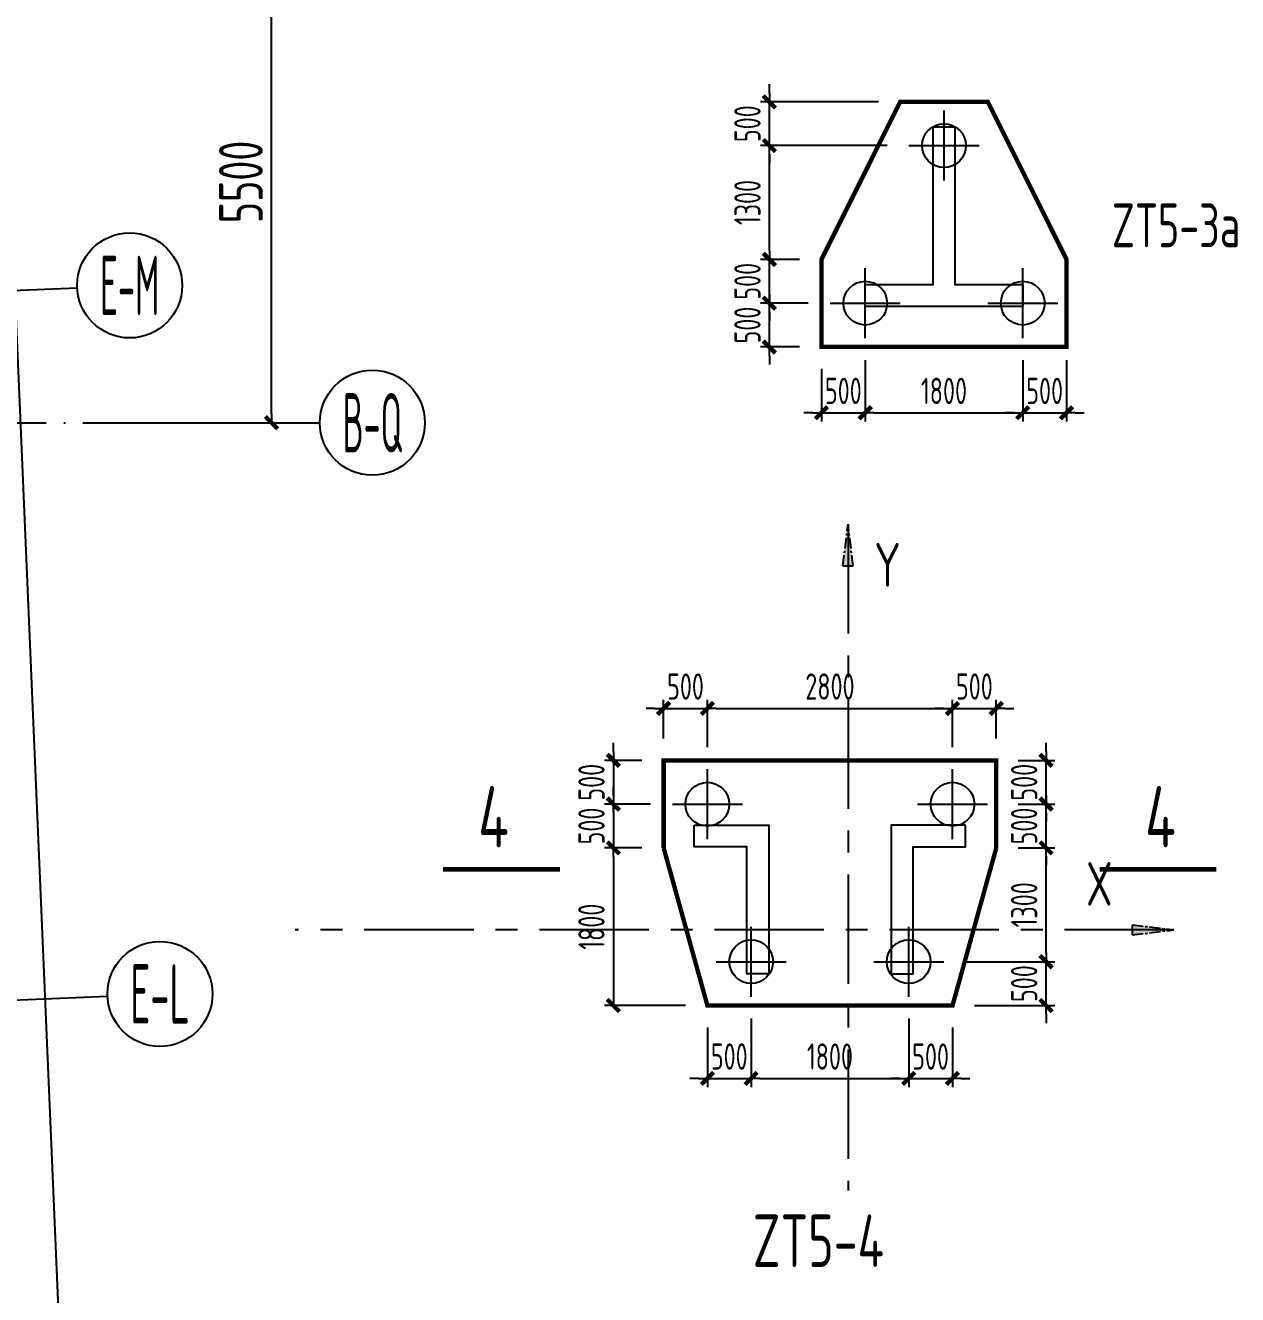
# Model space of a CAD drawing. Extents: x -57409 to 252654, y -8259 to 229119.
# Drawn here: x 218560 to 232409, y 137404 to 151901 of the extents above; entities that cross this region are included whole.
import ezdxf
from ezdxf.enums import TextEntityAlignment as Align

# ---------------------------------------------------------------- set-up
doc = ezdxf.new("R2010")
doc.units = 0
doc.header["$LTSCALE"] = 100
doc.header["$PDMODE"] = 35
doc.header["$PDSIZE"] = 200
for name, pattern in [('CENTER', [2, 1.25, -0.25, 0.25, -0.25]), ('CONTINOUS', [0]), ('DOTE', [2.42, 2, -0.2, 0.02, -0.2])]:
    doc.linetypes.add(name, pattern=pattern)
doc.layers.get('0').update_dxf_attribs({"linetype": 'CONTINUOUS'})
doc.layers.get('Defpoints').update_dxf_attribs({"linetype": 'CONTINUOUS'})
for name, color, linetype in [('B-TEXT', 3, 'CONTINUOUS'), ('DIM', 3, 'CONTINUOUS'), ('dote', 253, 'DOTE'), ('NOTES', 7, 'CONTINUOUS'), ('paxis', 253, 'CENTER'), ('TEXT', 2, 'CONTINUOUS'), ('THICK', 6, 'CONTINUOUS'), ('WALL', 3, 'CONTINUOUS'), ('Z-AXIS', 3, 'CONTINUOUS'), ('Z-CT', 2, 'CONTINUOUS'), ('Z-PHC', 1, 'CONTINOUS'), ('承台编号', 3, 'CONTINUOUS')]:
    doc.layers.add(name, color=color, linetype=linetype)
doc.styles.add('_TCH_AXIS', font='tssdeng.shx', dxfattribs={"width": 0.7, "bigfont": 'tssdchn.shx'})
doc.styles.add('COMPLEX', font='tssdeng.shx', dxfattribs={"width": 0.7, "bigfont": 'tssdchn.shx'})
doc.styles.get("Standard").update_dxf_attribs({"font": 'tssdeng.shx', "width": 0.7, "bigfont": 'tssdchn.shx'})
doc.styles.add('TSSD_Dimension', font='tssdeng.shx', dxfattribs={"width": 0.7})
doc.dimstyles.new('TSSD_100_100$0', dxfattribs={"dimtxt": 300, "dimasz": 100, "dimexe": 100, "dimexo": 250, "dimgap": 100, "dimtad": 1, "dimdec": 0, "dimzin": 0, "dimdsep": 46, "dimtxsty": 'TSSD_Dimension', "dimblk": '_tsdbk', "dimblk1": '_tsdbk', "dimblk2": '_tsdbk', "dimsah": 1, "dimcen": 0, "dimdle": 100, "dimclrt": 7, "dimadec": 0, "dimazin": 0, "dimtfac": 1, "dimtdec": 0, "dimtix": 1, "dimtmove": 2, "dimatfit": 3, "dimldrblk": '_tsdbk', "dimfxl": 1, "dimtolj": 1, "dimtzin": 0, "dimarcsym": 0})

# ---------------------------------------------------------------- blocks, each defined once
blk = doc.blocks.new('_tsdbk')
blk.add_line((-1, 0), (0, 0))
at = {"const_width": 0.5}
blk.add_lwpolyline([(-0.7, -0.7), (0.7, 0.7)], dxfattribs=at)
blk = doc.blocks.new('*D67')
at = {"layer": 'Defpoints', "color": 0}
for p in [(217594, 168757), (215331, 168660), (219766, 64755)]:
    blk.add_point(p, dxfattribs=at)
at = {"layer": 'Z-AXIS', "color": 0, "lineweight": -2}
for p, q in [((215580, 168671), (217694, 168761)), ((222025, 64951), (217598, 168657)), ((220015, 64765), (222129, 64856))]:
    blk.add_line(p, q, dxfattribs=at)
at = {"layer": 'Z-AXIS', "color": 0, "lineweight": -2, "xscale": 100, "yscale": 100, "zscale": 100}
for p, rotation in [((217594, 168757), 92.44398534450973), ((222029, 64851), 272.4439853445098)]:
    blk.add_blockref('_tsdbk', p, dxfattribs=dict(at, rotation=rotation))
at = {"layer": 'Z-AXIS', "color": 7, "insert": (219430, 117545), "char_height": 500, "attachment_point": 5, "rotation": 272.444, "style": 'TSSD_Dimension'}
blk.add_mtext('\\A1;104000', dxfattribs=at)
blk = doc.blocks.new('_AXISO')
blk.add_circle((0, 0), 0.5)
at = {"layer": 'B-TEXT', "style": 'COMPLEX', "width": 1.450893}
blk.add_attdef('A', text='', height=0.56, dxfattribs=at).set_placement((0.249375, -0.28), (0.749375, -0.28), align=Align.FIT)
blk = doc.blocks.new('*D244')
at = {"layer": 'Defpoints', "color": 0}
for p in [(219938, 152863), (221372, 152863), (219938, 147363)]:
    blk.add_point(p, dxfattribs=at)
at = {"layer": 'Z-AXIS', "color": 0, "lineweight": -2}
for p, q in [((220188, 152863), (221472, 152863)), ((221372, 147463), (221372, 152763)), ((220188, 147363), (221472, 147363))]:
    blk.add_line(p, q, dxfattribs=at)
at = {"layer": 'Z-AXIS', "color": 0, "lineweight": -2, "xscale": 100, "yscale": 100, "zscale": 100}
for p, rotation in [((221372, 152863), 90), ((221372, 147363), 270)]:
    blk.add_blockref('_tsdbk', p, dxfattribs=dict(at, rotation=rotation))
at = {"layer": 'Z-AXIS', "color": 7, "insert": (221022, 150113), "char_height": 500, "attachment_point": 5, "rotation": 90, "style": 'TSSD_Dimension'}
blk.add_mtext('\\A1;5500', dxfattribs=at)
blk = doc.blocks.new('z500')
at = {"layer": 'Z-PHC'}
for p, q in [((0, -400), (0, 400)), ((-400, 0), (400, 0))]:
    blk.add_line(p, q, dxfattribs=at)
blk.add_circle((0, 0), 250, dxfattribs=at)
blk = doc.blocks.new('*D3046')
at = {"layer": 'Defpoints', "color": 0}
for p in [(228154, 148328), (227654, 148228), (228154, 147476)]:
    blk.add_point(p, dxfattribs=at)
at = {"layer": 'DIM', "color": 0, "lineweight": -2}
for p, q in [((228154, 148078), (228154, 147376)), ((227654, 147978), (227654, 147376)), ((227554, 147476), (227454, 147476)), ((227654, 147476), (228154, 147476)), ((228254, 147476), (228354, 147476))]:
    blk.add_line(p, q, dxfattribs=at)
at = {"layer": 'DIM', "color": 0, "lineweight": -2, "xscale": 100, "yscale": 100, "zscale": 100}
blk.add_blockref('_tsdbk', (227654, 147476), dxfattribs=at)
at = {"layer": 'DIM', "color": 0, "lineweight": -2, "xscale": 100, "yscale": 100, "zscale": 100, "rotation": 180}
blk.add_blockref('_tsdbk', (228154, 147476), dxfattribs=at)
at = {"layer": 'DIM', "color": 7, "insert": (227904, 147726), "char_height": 300, "attachment_point": 5, "style": 'TSSD_Dimension'}
blk.add_mtext('\\A1;500', dxfattribs=at)
blk = doc.blocks.new('*D3047')
at = {"layer": 'Defpoints', "color": 0}
for p in [(228154, 148328), (229954, 148328), (229954, 147476)]:
    blk.add_point(p, dxfattribs=at)
at = {"layer": 'DIM', "color": 0, "lineweight": -2}
for p, q in [((228154, 148078), (228154, 147376)), ((229954, 148078), (229954, 147376)), ((228254, 147476), (229854, 147476))]:
    blk.add_line(p, q, dxfattribs=at)
at = {"layer": 'DIM', "color": 0, "lineweight": -2, "xscale": 100, "yscale": 100, "zscale": 100, "rotation": 180}
blk.add_blockref('_tsdbk', (228154, 147476), dxfattribs=at)
at = {"layer": 'DIM', "color": 0, "lineweight": -2, "xscale": 100, "yscale": 100, "zscale": 100}
blk.add_blockref('_tsdbk', (229954, 147476), dxfattribs=at)
at = {"layer": 'DIM', "color": 7, "insert": (229054, 147726), "char_height": 300, "attachment_point": 5, "style": 'TSSD_Dimension'}
blk.add_mtext('\\A1;1800', dxfattribs=at)
blk = doc.blocks.new('*D3048')
at = {"layer": 'Defpoints', "color": 0}
for p in [(229954, 148328), (230454, 148328), (230454, 147476)]:
    blk.add_point(p, dxfattribs=at)
at = {"layer": 'DIM', "color": 0, "lineweight": -2}
for p, q in [((229954, 148078), (229954, 147376)), ((230454, 148078), (230454, 147376)), ((229854, 147476), (229754, 147476)), ((229954, 147476), (230454, 147476)), ((230554, 147476), (230654, 147476))]:
    blk.add_line(p, q, dxfattribs=at)
at = {"layer": 'DIM', "color": 0, "lineweight": -2, "xscale": 100, "yscale": 100, "zscale": 100}
blk.add_blockref('_tsdbk', (229954, 147476), dxfattribs=at)
at = {"layer": 'DIM', "color": 0, "lineweight": -2, "xscale": 100, "yscale": 100, "zscale": 100, "rotation": 180}
blk.add_blockref('_tsdbk', (230454, 147476), dxfattribs=at)
at = {"layer": 'DIM', "color": 7, "insert": (230204, 147726), "char_height": 300, "attachment_point": 5, "style": 'TSSD_Dimension'}
blk.add_mtext('\\A1;500', dxfattribs=at)
blk = doc.blocks.new('*D3049')
at = {"layer": 'Defpoints', "color": 0}
for p in [(227059, 148728), (227754, 148728), (227654, 148228)]:
    blk.add_point(p, dxfattribs=at)
at = {"layer": 'DIM', "color": 0, "lineweight": -2}
for p, q in [((227059, 148828), (227059, 148928)), ((227504, 148728), (226959, 148728)), ((227059, 148228), (227059, 148728)), ((227404, 148228), (226959, 148228)), ((227059, 148128), (227059, 148028))]:
    blk.add_line(p, q, dxfattribs=at)
at = {"layer": 'DIM', "color": 0, "lineweight": -2, "xscale": 100, "yscale": 100, "zscale": 100}
for p, rotation in [((227059, 148728), 270), ((227059, 148228), 90)]:
    blk.add_blockref('_tsdbk', p, dxfattribs=dict(at, rotation=rotation))
at = {"layer": 'DIM', "color": 7, "insert": (226809, 148478), "char_height": 300, "attachment_point": 5, "rotation": 90, "style": 'TSSD_Dimension'}
blk.add_mtext('\\A1;500', dxfattribs=at)
blk = doc.blocks.new('*D3050')
at = {"layer": 'Defpoints', "color": 0}
for p in [(227059, 149228), (227654, 149228), (227754, 148728)]:
    blk.add_point(p, dxfattribs=at)
at = {"layer": 'DIM', "color": 0, "lineweight": -2}
for p, q in [((227059, 149328), (227059, 149428)), ((227404, 149228), (226959, 149228)), ((227059, 148728), (227059, 149228)), ((227504, 148728), (226959, 148728)), ((227059, 148628), (227059, 148528))]:
    blk.add_line(p, q, dxfattribs=at)
at = {"layer": 'DIM', "color": 0, "lineweight": -2, "xscale": 100, "yscale": 100, "zscale": 100}
for p, rotation in [((227059, 149228), 270), ((227059, 148728), 90)]:
    blk.add_blockref('_tsdbk', p, dxfattribs=dict(at, rotation=rotation))
at = {"layer": 'DIM', "color": 7, "insert": (226809, 148978), "char_height": 300, "attachment_point": 5, "rotation": 90, "style": 'TSSD_Dimension'}
blk.add_mtext('\\A1;500', dxfattribs=at)
blk = doc.blocks.new('*D3051')
at = {"layer": 'Defpoints', "color": 0}
for p in [(227059, 150528), (228654, 150528), (227654, 149228)]:
    blk.add_point(p, dxfattribs=at)
at = {"layer": 'DIM', "color": 0, "lineweight": -2}
for p, q in [((228404, 150528), (226959, 150528)), ((227059, 149328), (227059, 150428)), ((227404, 149228), (226959, 149228))]:
    blk.add_line(p, q, dxfattribs=at)
at = {"layer": 'DIM', "color": 0, "lineweight": -2, "xscale": 100, "yscale": 100, "zscale": 100}
for p, rotation in [((227059, 150528), 90), ((227059, 149228), 270)]:
    blk.add_blockref('_tsdbk', p, dxfattribs=dict(at, rotation=rotation))
at = {"layer": 'DIM', "color": 7, "insert": (226809, 149878), "char_height": 300, "attachment_point": 5, "rotation": 90, "style": 'TSSD_Dimension'}
blk.add_mtext('\\A1;1300', dxfattribs=at)
blk = doc.blocks.new('*D3052')
at = {"layer": 'Defpoints', "color": 0}
for p in [(227059, 151028), (228554, 151028), (228654, 150528)]:
    blk.add_point(p, dxfattribs=at)
at = {"layer": 'DIM', "color": 0, "lineweight": -2}
for p, q in [((227059, 151128), (227059, 151228)), ((228304, 151028), (226959, 151028)), ((227059, 150528), (227059, 151028)), ((228404, 150528), (226959, 150528)), ((227059, 150428), (227059, 150328))]:
    blk.add_line(p, q, dxfattribs=at)
at = {"layer": 'DIM', "color": 0, "lineweight": -2, "xscale": 100, "yscale": 100, "zscale": 100}
for p, rotation in [((227059, 151028), 270), ((227059, 150528), 90)]:
    blk.add_blockref('_tsdbk', p, dxfattribs=dict(at, rotation=rotation))
at = {"layer": 'DIM', "color": 7, "insert": (226809, 150778), "char_height": 300, "attachment_point": 5, "rotation": 90, "style": 'TSSD_Dimension'}
blk.add_mtext('\\A1;500', dxfattribs=at)
blk = doc.blocks.new('*D3059')
at = {"layer": 'Defpoints', "color": 0}
for p in [(226351, 144099), (225851, 143506), (226351, 143406)]:
    blk.add_point(p, dxfattribs=at)
at = {"layer": 'DIM', "color": 0, "lineweight": -2}
for p, q in [((225851, 143756), (225851, 144199)), ((226351, 143656), (226351, 144199)), ((225751, 144099), (225651, 144099)), ((225851, 144099), (226351, 144099)), ((226451, 144099), (226551, 144099))]:
    blk.add_line(p, q, dxfattribs=at)
at = {"layer": 'DIM', "color": 0, "lineweight": -2, "xscale": 100, "yscale": 100, "zscale": 100}
blk.add_blockref('_tsdbk', (225851, 144099), dxfattribs=at)
at = {"layer": 'DIM', "color": 0, "lineweight": -2, "xscale": 100, "yscale": 100, "zscale": 100, "rotation": 180}
blk.add_blockref('_tsdbk', (226351, 144099), dxfattribs=at)
at = {"layer": 'DIM', "color": 7, "insert": (226101, 144349), "char_height": 300, "attachment_point": 5, "style": 'TSSD_Dimension'}
blk.add_mtext('\\A1;500', dxfattribs=at)
blk = doc.blocks.new('*D3060')
at = {"layer": 'Defpoints', "color": 0}
for p in [(229151, 144099), (226351, 143406), (229151, 143406)]:
    blk.add_point(p, dxfattribs=at)
at = {"layer": 'DIM', "color": 0, "lineweight": -2}
for p, q in [((226351, 143656), (226351, 144199)), ((229151, 143656), (229151, 144199)), ((226451, 144099), (229051, 144099))]:
    blk.add_line(p, q, dxfattribs=at)
at = {"layer": 'DIM', "color": 0, "lineweight": -2, "xscale": 100, "yscale": 100, "zscale": 100, "rotation": 180}
blk.add_blockref('_tsdbk', (226351, 144099), dxfattribs=at)
at = {"layer": 'DIM', "color": 0, "lineweight": -2, "xscale": 100, "yscale": 100, "zscale": 100}
blk.add_blockref('_tsdbk', (229151, 144099), dxfattribs=at)
at = {"layer": 'DIM', "color": 7, "insert": (227751, 144349), "char_height": 300, "attachment_point": 5, "style": 'TSSD_Dimension'}
blk.add_mtext('\\A1;2800', dxfattribs=at)
blk = doc.blocks.new('*D3061')
at = {"layer": 'Defpoints', "color": 0}
for p in [(229651, 144099), (229151, 143406), (229651, 143506)]:
    blk.add_point(p, dxfattribs=at)
at = {"layer": 'DIM', "color": 0, "lineweight": -2}
for p, q in [((229151, 143656), (229151, 144199)), ((229651, 143756), (229651, 144199)), ((229051, 144099), (228951, 144099)), ((229151, 144099), (229651, 144099)), ((229751, 144099), (229851, 144099))]:
    blk.add_line(p, q, dxfattribs=at)
at = {"layer": 'DIM', "color": 0, "lineweight": -2, "xscale": 100, "yscale": 100, "zscale": 100}
blk.add_blockref('_tsdbk', (229151, 144099), dxfattribs=at)
at = {"layer": 'DIM', "color": 0, "lineweight": -2, "xscale": 100, "yscale": 100, "zscale": 100, "rotation": 180}
blk.add_blockref('_tsdbk', (229651, 144099), dxfattribs=at)
at = {"layer": 'DIM', "color": 7, "insert": (229401, 144349), "char_height": 300, "attachment_point": 5, "style": 'TSSD_Dimension'}
blk.add_mtext('\\A1;500', dxfattribs=at)
blk = doc.blocks.new('*D3062')
at = {"layer": 'Defpoints', "color": 0}
for p in [(225851, 143506), (225277, 143006), (225951, 143006)]:
    blk.add_point(p, dxfattribs=at)
at = {"layer": 'DIM', "color": 0, "lineweight": -2}
for p, q in [((225277, 143606), (225277, 143706)), ((225601, 143506), (225177, 143506)), ((225277, 143506), (225277, 143006)), ((225701, 143006), (225177, 143006)), ((225277, 142906), (225277, 142806))]:
    blk.add_line(p, q, dxfattribs=at)
at = {"layer": 'DIM', "color": 0, "lineweight": -2, "xscale": 100, "yscale": 100, "zscale": 100}
for p, rotation in [((225277, 143506), 270), ((225277, 143006), 90)]:
    blk.add_blockref('_tsdbk', p, dxfattribs=dict(at, rotation=rotation))
at = {"layer": 'DIM', "color": 7, "insert": (225027, 143256), "char_height": 300, "attachment_point": 5, "rotation": 90, "style": 'TSSD_Dimension'}
blk.add_mtext('\\A1;500', dxfattribs=at)
blk = doc.blocks.new('*D3063')
at = {"layer": 'Defpoints', "color": 0}
for p in [(225951, 143006), (225277, 142506), (225851, 142506)]:
    blk.add_point(p, dxfattribs=at)
at = {"layer": 'DIM', "color": 0, "lineweight": -2}
for p, q in [((225277, 143106), (225277, 143206)), ((225701, 143006), (225177, 143006)), ((225277, 143006), (225277, 142506)), ((225601, 142506), (225177, 142506)), ((225277, 142406), (225277, 142306))]:
    blk.add_line(p, q, dxfattribs=at)
at = {"layer": 'DIM', "color": 0, "lineweight": -2, "xscale": 100, "yscale": 100, "zscale": 100}
for p, rotation in [((225277, 143006), 270), ((225277, 142506), 90)]:
    blk.add_blockref('_tsdbk', p, dxfattribs=dict(at, rotation=rotation))
at = {"layer": 'DIM', "color": 7, "insert": (225027, 142756), "char_height": 300, "attachment_point": 5, "rotation": 90, "style": 'TSSD_Dimension'}
blk.add_mtext('\\A1;500', dxfattribs=at)
blk = doc.blocks.new('*D3064')
at = {"layer": 'Defpoints', "color": 0}
for p in [(225851, 142506), (225277, 140706), (226351, 140706)]:
    blk.add_point(p, dxfattribs=at)
at = {"layer": 'DIM', "color": 0, "lineweight": -2}
for p, q in [((225601, 142506), (225177, 142506)), ((225277, 142406), (225277, 140806)), ((226101, 140706), (225177, 140706))]:
    blk.add_line(p, q, dxfattribs=at)
at = {"layer": 'DIM', "color": 0, "lineweight": -2, "xscale": 100, "yscale": 100, "zscale": 100}
for p, rotation in [((225277, 142506), 90), ((225277, 140706), 270)]:
    blk.add_blockref('_tsdbk', p, dxfattribs=dict(at, rotation=rotation))
at = {"layer": 'DIM', "color": 7, "insert": (225027, 141606), "char_height": 300, "attachment_point": 5, "rotation": 90, "style": 'TSSD_Dimension'}
blk.add_mtext('\\A1;1800', dxfattribs=at)
blk = doc.blocks.new('*D3065')
at = {"layer": 'Defpoints', "color": 0}
for p in [(226851, 140806), (226351, 140706), (226851, 139873)]:
    blk.add_point(p, dxfattribs=at)
at = {"layer": 'DIM', "color": 0, "lineweight": -2}
for p, q in [((226851, 140556), (226851, 139773)), ((226351, 140456), (226351, 139773)), ((226251, 139873), (226151, 139873)), ((226351, 139873), (226851, 139873)), ((226951, 139873), (227051, 139873))]:
    blk.add_line(p, q, dxfattribs=at)
at = {"layer": 'DIM', "color": 0, "lineweight": -2, "xscale": 100, "yscale": 100, "zscale": 100}
blk.add_blockref('_tsdbk', (226351, 139873), dxfattribs=at)
at = {"layer": 'DIM', "color": 0, "lineweight": -2, "xscale": 100, "yscale": 100, "zscale": 100, "rotation": 180}
blk.add_blockref('_tsdbk', (226851, 139873), dxfattribs=at)
at = {"layer": 'DIM', "color": 7, "insert": (226601, 140123), "char_height": 300, "attachment_point": 5, "style": 'TSSD_Dimension'}
blk.add_mtext('\\A1;500', dxfattribs=at)
blk = doc.blocks.new('*D3066')
at = {"layer": 'Defpoints', "color": 0}
for p in [(226851, 140806), (228651, 140806), (228651, 139873)]:
    blk.add_point(p, dxfattribs=at)
at = {"layer": 'DIM', "color": 0, "lineweight": -2}
for p, q in [((226851, 140556), (226851, 139773)), ((228651, 140556), (228651, 139773)), ((226951, 139873), (228551, 139873))]:
    blk.add_line(p, q, dxfattribs=at)
at = {"layer": 'DIM', "color": 0, "lineweight": -2, "xscale": 100, "yscale": 100, "zscale": 100, "rotation": 180}
blk.add_blockref('_tsdbk', (226851, 139873), dxfattribs=at)
at = {"layer": 'DIM', "color": 0, "lineweight": -2, "xscale": 100, "yscale": 100, "zscale": 100}
blk.add_blockref('_tsdbk', (228651, 139873), dxfattribs=at)
at = {"layer": 'DIM', "color": 7, "insert": (227751, 140123), "char_height": 300, "attachment_point": 5, "style": 'TSSD_Dimension'}
blk.add_mtext('\\A1;1800', dxfattribs=at)
blk = doc.blocks.new('*D3067')
at = {"layer": 'Defpoints', "color": 0}
for p in [(228651, 140806), (229151, 140706), (229151, 139873)]:
    blk.add_point(p, dxfattribs=at)
at = {"layer": 'DIM', "color": 0, "lineweight": -2}
for p, q in [((228651, 140556), (228651, 139773)), ((229151, 140456), (229151, 139773)), ((228551, 139873), (228451, 139873)), ((228651, 139873), (229151, 139873)), ((229251, 139873), (229351, 139873))]:
    blk.add_line(p, q, dxfattribs=at)
at = {"layer": 'DIM', "color": 0, "lineweight": -2, "xscale": 100, "yscale": 100, "zscale": 100}
blk.add_blockref('_tsdbk', (228651, 139873), dxfattribs=at)
at = {"layer": 'DIM', "color": 0, "lineweight": -2, "xscale": 100, "yscale": 100, "zscale": 100, "rotation": 180}
blk.add_blockref('_tsdbk', (229151, 139873), dxfattribs=at)
at = {"layer": 'DIM', "color": 7, "insert": (228901, 140123), "char_height": 300, "attachment_point": 5, "style": 'TSSD_Dimension'}
blk.add_mtext('\\A1;500', dxfattribs=at)
blk = doc.blocks.new('*D3068')
at = {"layer": 'Defpoints', "color": 0}
for p in [(229051, 141206), (230220, 141206), (229151, 140706)]:
    blk.add_point(p, dxfattribs=at)
at = {"layer": 'DIM', "color": 0, "lineweight": -2}
for p, q in [((230220, 141306), (230220, 141406)), ((229301, 141206), (230320, 141206)), ((230220, 140706), (230220, 141206)), ((229401, 140706), (230320, 140706)), ((230220, 140606), (230220, 140506))]:
    blk.add_line(p, q, dxfattribs=at)
at = {"layer": 'DIM', "color": 0, "lineweight": -2, "xscale": 100, "yscale": 100, "zscale": 100}
for p, rotation in [((230220, 141206), 270), ((230220, 140706), 90)]:
    blk.add_blockref('_tsdbk', p, dxfattribs=dict(at, rotation=rotation))
at = {"layer": 'DIM', "color": 7, "insert": (229970, 140956), "char_height": 300, "attachment_point": 5, "rotation": 90, "style": 'TSSD_Dimension'}
blk.add_mtext('\\A1;500', dxfattribs=at)
blk = doc.blocks.new('*D3069')
at = {"layer": 'Defpoints', "color": 0}
for p in [(229651, 142506), (230220, 142506), (229051, 141206)]:
    blk.add_point(p, dxfattribs=at)
at = {"layer": 'DIM', "color": 0, "lineweight": -2}
for p, q in [((229901, 142506), (230320, 142506)), ((230220, 141306), (230220, 142406)), ((229301, 141206), (230320, 141206))]:
    blk.add_line(p, q, dxfattribs=at)
at = {"layer": 'DIM', "color": 0, "lineweight": -2, "xscale": 100, "yscale": 100, "zscale": 100}
for p, rotation in [((230220, 142506), 90), ((230220, 141206), 270)]:
    blk.add_blockref('_tsdbk', p, dxfattribs=dict(at, rotation=rotation))
at = {"layer": 'DIM', "color": 7, "insert": (229970, 141856), "char_height": 300, "attachment_point": 5, "rotation": 90, "style": 'TSSD_Dimension'}
blk.add_mtext('\\A1;1300', dxfattribs=at)
blk = doc.blocks.new('*D3070')
at = {"layer": 'Defpoints', "color": 0}
for p in [(229651, 143006), (230220, 143006), (229651, 142506)]:
    blk.add_point(p, dxfattribs=at)
at = {"layer": 'DIM', "color": 0, "lineweight": -2}
for p, q in [((230220, 143106), (230220, 143206)), ((229901, 143006), (230320, 143006)), ((230220, 142506), (230220, 143006)), ((229901, 142506), (230320, 142506)), ((230220, 142406), (230220, 142306))]:
    blk.add_line(p, q, dxfattribs=at)
at = {"layer": 'DIM', "color": 0, "lineweight": -2, "xscale": 100, "yscale": 100, "zscale": 100}
for p, rotation in [((230220, 143006), 270), ((230220, 142506), 90)]:
    blk.add_blockref('_tsdbk', p, dxfattribs=dict(at, rotation=rotation))
at = {"layer": 'DIM', "color": 7, "insert": (229970, 142756), "char_height": 300, "attachment_point": 5, "rotation": 90, "style": 'TSSD_Dimension'}
blk.add_mtext('\\A1;500', dxfattribs=at)
blk = doc.blocks.new('*D3071')
at = {"layer": 'Defpoints', "color": 0}
for p in [(229651, 143506), (230220, 143506), (229651, 143006)]:
    blk.add_point(p, dxfattribs=at)
at = {"layer": 'DIM', "color": 0, "lineweight": -2}
for p, q in [((230220, 143606), (230220, 143706)), ((229901, 143506), (230320, 143506)), ((230220, 143006), (230220, 143506)), ((229901, 143006), (230320, 143006)), ((230220, 142906), (230220, 142806))]:
    blk.add_line(p, q, dxfattribs=at)
at = {"layer": 'DIM', "color": 0, "lineweight": -2, "xscale": 100, "yscale": 100, "zscale": 100}
for p, rotation in [((230220, 143506), 270), ((230220, 143006), 90)]:
    blk.add_blockref('_tsdbk', p, dxfattribs=dict(at, rotation=rotation))
at = {"layer": 'DIM', "color": 7, "insert": (229970, 143256), "char_height": 300, "attachment_point": 5, "rotation": 90, "style": 'TSSD_Dimension'}
blk.add_mtext('\\A1;500', dxfattribs=at)

msp = doc.modelspace()

# ---------------------------------------------------------------- hatches: boundary and pattern name
at = {"layer": 'paxis'}
h = msp.add_hatch(color=256, dxfattribs=at)
h.paths.add_polyline_path([(227958.2, 145726.7), (228016.3, 145726.7), (227958.2, 146203.9)])
h.paths.add_polyline_path([(227900.1, 145726.7), (227958.2, 145726.7), (227958.2, 146203.9)])
h = msp.add_hatch(color=256, dxfattribs=at)
h.paths.add_polyline_path([(231204.3, 141570.1), (231204.3, 141512), (231681.6, 141570.1)])
h.paths.add_polyline_path([(231204.3, 141628.2), (231204.3, 141570.1), (231681.6, 141570.1)])

# ---------------------------------------------------------------- linework, layer by layer
at = {"layer": 'dote', "ltscale": 10}
msp.add_line((190177.6, 147362.7), (219938.2, 147362.7), dxfattribs=at)
at = {"layer": 'paxis'}
for p, q in [((227900.1, 145726.7), (227958.2, 146203.9)), ((228016.3, 145726.7), (227958.2, 146203.9)), ((227900.1, 145726.7), (228016.3, 145726.7)), ((231204.3, 141628.2), (231204.3, 141512)), ((231204.3, 141628.2), (231681.6, 141570.1)), ((231204.3, 141512), (231681.6, 141570.1))]:
    msp.add_line(p, q, dxfattribs=at)
at = {"layer": 'paxis', "ltscale": 10}
for p, q in [((227958.2, 146203.9), (227958.2, 138592.7)), ((231681.6, 141570.1), (221643.1, 141570.1))]:
    msp.add_line(p, q, dxfattribs=at)
at = {"layer": 'THICK', "const_width": 50}
for points in [[(223331.5, 142261.4), (224665.4, 142261.4)], [(230832.8, 142261.4), (232166.8, 142261.4)]]:
    msp.add_lwpolyline(points, dxfattribs=at)
at = {"layer": 'WALL'}
for points in [[(228154.2, 148690.8), (228154.2, 148940.8), (228929.2, 148940.8), (228929.2, 150740.8), (229179.2, 150740.8), (229179.2, 148940.8), (229954.2, 148940.8), (229954.2, 148690.8)], [(226201.4, 142766.5), (227051.4, 142766.5), (227051.4, 141066.5), (226801.4, 141066.5), (226801.4, 142516.5), (226201.4, 142516.5)], [(229301.4, 142766.5), (228451.4, 142766.5), (228451.4, 141066.5), (228701.4, 141066.5), (228701.4, 142516.5), (229301.4, 142516.5)]]:
    msp.add_lwpolyline(points, close=True, dxfattribs=at)
at = {"layer": 'Z-AXIS'}
for p, q in [((216179.3, 148778.2), (219152, 148905.1)), ((219938.2, 147362.7), (221923.7, 147362.7)), ((216524.7, 140685.6), (219497.4, 140812.5))]:
    msp.add_line(p, q, dxfattribs=at)
at = {"layer": 'Z-CT', "const_width": 50}
msp.add_lwpolyline([(227654.2, 148228.3), (230454.2, 148228.3), (230454.2, 149228.3), (229554.2, 151028.3), (228554.2, 151028.3), (227654.2, 149228.3)], close=True, dxfattribs=at)
for points in [[(225851.4, 142505.6), (225851.4, 143505.6), (229651.4, 143505.6), (229651.4, 142505.6)], [(229651.4, 142505.6), (229151.4, 140705.6), (226351.4, 140705.6), (225851.4, 142505.6)]]:
    msp.add_lwpolyline(points, dxfattribs=at)

# ---------------------------------------------------------------- block references
at = {"layer": 'Z-AXIS'}
ref = msp.add_blockref('_AXISO', (219751.5, 148930.7), dxfattribs=dict(at, xscale=1199.999999999998, yscale=1200, zscale=1200, rotation=359.9996457873818))
ref.add_attrib('A', 'E-M', dxfattribs={"color": 7, "height": 678.82, "rotation": 359.99965, "style": '_TCH_AXIS', "width": 0.42623}).set_placement((219412.1, 148591.3), (220090.9, 148591.3), align=Align.FIT)
ref = msp.add_blockref('_AXISO', (222523.7, 147362.7), dxfattribs=dict(at, xscale=1199.999999999998, yscale=1200, zscale=1200, rotation=359.9996457873846))
ref.add_attrib('A', 'B-Q', dxfattribs={"color": 7, "height": 678.82, "rotation": 359.99965, "style": '_TCH_AXIS', "width": 0.412698}).set_placement((222184.2, 147023.3), (222863.1, 147023.3), align=Align.FIT)
ref = msp.add_blockref('_AXISO', (220096.9, 140838.1), dxfattribs=dict(at, xscale=1199.999999999998, yscale=1200, zscale=1200, rotation=359.9996457873818))
ref.add_attrib('A', 'E-L', dxfattribs={"color": 7, "height": 678.82, "rotation": 359.99965, "style": '_TCH_AXIS', "width": 0.45614}).set_placement((219757.5, 140498.7), (220436.3, 140498.7), align=Align.FIT)
at = {"layer": 'Z-PHC'}
for p in [(229054.2, 150528.3), (228154.2, 148728.3), (229954.2, 148728.3), (226351.4, 143005.6), (229151.4, 143005.6), (226851.4, 141205.6), (228651.4, 141205.6)]:
    msp.add_blockref('z500', p, dxfattribs=at)

# ---------------------------------------------------------------- texts
at = {"layer": 'NOTES', "width": 0.7}
for s, p in [('Y', (228258.7, 145489.8)), ('X', (230677.9, 141846.4))]:
    msp.add_text(s, height=500, dxfattribs=at).set_placement(p)
at = {"layer": 'TEXT', "width": 0.7}
for p in [(223731.6, 142511.3), (231350.6, 142511.4)]:
    msp.add_text('4', height=700, dxfattribs=at).set_placement(p)
msp.add_text('ZT5-4', height=600, dxfattribs=at).set_placement((227619, 138020.4), align=Align.MIDDLE)
at = {"layer": '承台编号', "width": 0.7}
msp.add_text('ZT5-3a', height=500, dxfattribs=at).set_placement((230972, 149367, 0))

# ---------------------------------------------------------------- dimensions: what is measured, and where the dimension line sits
at = {"layer": 'DIM'}
for base, p1, p2, picture, middle in [((227059, 151028.3), (228654.2, 150528.3), (228554.2, 151028.3), '*D3052', (226809, 150778.3)), ((227059, 150528.3), (227654.2, 149228.3), (228654.2, 150528.3), '*D3051', (226809, 149878.3)), ((227059, 149228.3), (227754.2, 148728.3), (227654.2, 149228.3), '*D3050', (226809, 148978.3)), ((227059, 148728.3), (227654.2, 148228.3), (227754.2, 148728.3), '*D3049', (226809, 148478.3)), ((225276.6, 143005.6), (225851.4, 143505.6), (225951.4, 143005.6), '*D3062', (225026.6, 143255.6)), ((230219.5, 143505.6), (229651.4, 143005.6), (229651.4, 143505.6), '*D3071', (229969.5, 143255.6)), ((225276.6, 142505.6), (225951.4, 143005.6), (225851.4, 142505.6), '*D3063', (225026.6, 142755.6)), ((230219.5, 143005.6), (229651.4, 142505.6), (229651.4, 143005.6), '*D3070', (229969.5, 142755.6)), ((225276.6, 140705.6), (225851.4, 142505.6), (226351.4, 140705.6), '*D3064', (225026.6, 141605.6)), ((230219.5, 142505.6), (229051.4, 141205.6), (229651.4, 142505.6), '*D3069', (229969.5, 141855.6)), ((230219.5, 141205.6), (229151.4, 140705.6), (229051.4, 141205.6), '*D3068', (229969.5, 140955.6))]:
    dim = msp.add_linear_dim(base=base, p1=p1, p2=p2, angle=90, dimstyle='TSSD_100_100$0', dxfattribs=at)
    dim.commit()
    dim.dimension.update_dxf_attribs({"geometry": picture, "text_midpoint": middle})
for base, p1, p2, picture, middle in [((228154.2, 147476), (227654.2, 148228.3), (228154.2, 148328.3), '*D3046', (227904.2, 147726)), ((229954.2, 147476), (228154.2, 148328.3), (229954.2, 148328.3), '*D3047', (229054.2, 147726)), ((230454.2, 147476), (229954.2, 148328.3), (230454.2, 148328.3), '*D3048', (230204.2, 147726)), ((226351.4, 144099.4), (225851.4, 143505.6), (226351.4, 143405.6), '*D3059', (226101.4, 144349.4)), ((229151.4, 144099.4), (226351.4, 143405.6), (229151.4, 143405.6), '*D3060', (227751.4, 144349.4)), ((229651.4, 144099.4), (229151.4, 143405.6), (229651.4, 143505.6), '*D3061', (229401.4, 144349.4)), ((226851.4, 139872.8), (226351.4, 140705.6), (226851.4, 140805.6), '*D3065', (226601.4, 140122.8)), ((228651.4, 139872.8), (226851.4, 140805.6), (228651.4, 140805.6), '*D3066', (227751.4, 140122.8)), ((229151.4, 139872.8), (228651.4, 140805.6), (229151.4, 140705.6), '*D3067', (228901.4, 140122.8))]:
    dim = msp.add_linear_dim(base=base, p1=p1, p2=p2, dimstyle='TSSD_100_100$0', dxfattribs=at)
    dim.commit()
    dim.dimension.update_dxf_attribs({"geometry": picture, "text_midpoint": middle})
at = {"layer": 'Z-AXIS'}
dim = msp.add_linear_dim(base=(217594.2, 168756.8), p1=(219765.5, 64754.7), p2=(215330.7, 168660.1), angle=92.44399, dimstyle='TSSD_100_100$0', override={"dimtxt": 500}, dxfattribs=at)
dim.commit()
dim.dimension.update_dxf_attribs({"geometry": '*D67', "text_midpoint": (219429.7, 117544.7), "dimtype": 160})
dim = msp.add_linear_dim(base=(221372.1, 152862.7), p1=(219938.2, 147362.7), p2=(219938.2, 152862.7), angle=90, dimstyle='TSSD_100_100$0', override={"dimtxt": 500}, dxfattribs=at)
dim.commit()
dim.dimension.update_dxf_attribs({"geometry": '*D244', "text_midpoint": (221022.1, 150112.7)})

doc.saveas('drawing.dxf')
